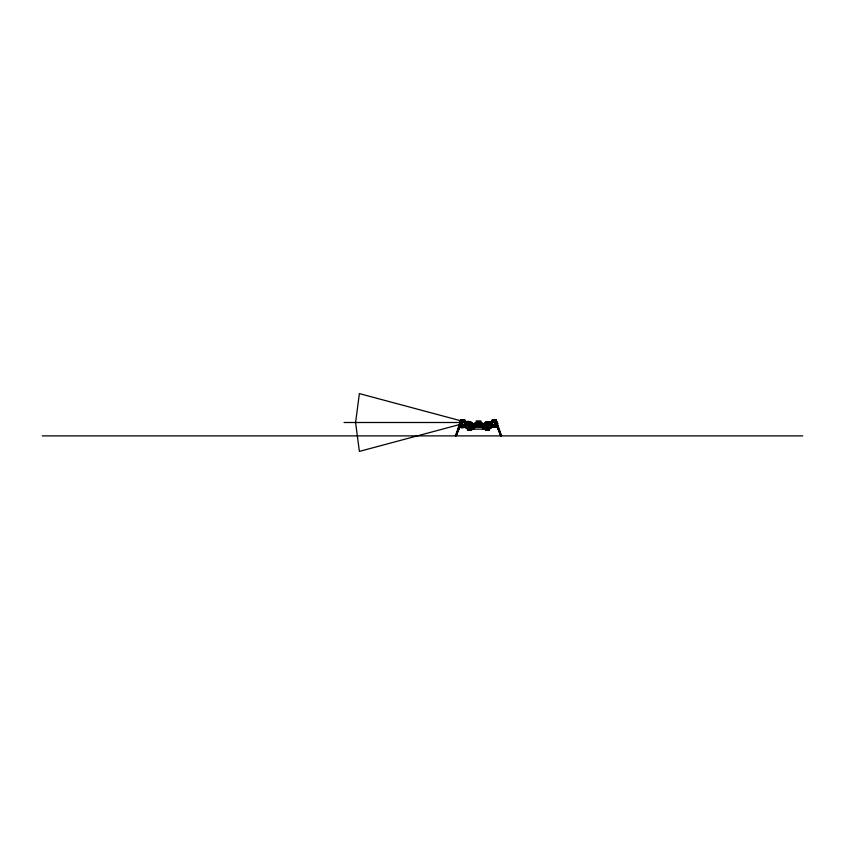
<?xml version="1.0" encoding="UTF-8"?>
<svg xmlns="http://www.w3.org/2000/svg" width="845" height="845" viewBox="0 0 845 845"><rect width="100%" height="100%" fill="white"/><g stroke="black" fill="none" stroke-linecap="round" stroke-linejoin="round"><path stroke-width="1.27" d="M466.419 427.169L466.725 427.147A1.225 0.697 -90 0 1 465.447 426.82L465.426 426.503A1.225 0.697 -90 0 1 465.775 425.447L466.039 424.771M466.155 424.296L466.155 427.728L471.932 428.225L468.996 428.214L468.996 424.422L467.94 424.929L467.94 425.954L468.996 426.471M466.926 422.658L466.208 423.461L466.155 422.32L471.753 422.32M466.831 423.715C466.715 420.049 468.331 425.267 467.253 423.81M466.841 423.187L466.841 422.215L466.186 423.134M467.264 427.728L467.264 428.721L469.292 430.39M467.264 423.187L467.264 422.215L467.264 423.62L467.422 422.965M467.898 428.447L467.486 428.098L467.56 430.38L471.404 430.38M467.517 422.859L467.612 422.215M469.292 429.873L467.876 428.721L467.876 427.728M468.246 423.187L468.246 422.215M468.669 423.187L468.669 422.215C465.669 420.926 467.982 424.539 467.433 421.38L468.32 421.38L467.76 422.933M469.271 427.728L469.271 424.422M469.313 422.553L467.56 422.32M469.524 427.728L469.524 423.155M469.651 430.38C469.545 427.591 469.366 431.362 469.683 429.873M469.683 429.207L469.683 427.728M469.736 422.669L471.309 423.672M470.728 423.155L471.341 422.32M470.908 422.901L471.014 423.155M471.383 422.922L471.087 423.155M471.288 422.553L471.658 427.728M472.619 424.032L484.365 424.032M474.911 426.598L474.901 424.877L473.939 424.877L473.939 424.042L470.612 424.042M475.988 424.549C474.478 421.38 481.407 421.697 481.249 423.525M478.545 425.574L478.545 424.549M481.111 425.574L481.111 423.525L481.111 425.574L475.978 425.574L475.988 423.525M482.527 424.549L482.527 423.007L474.679 423.007L474.679 424.549M486.086 429.714L486.086 430.38L486.023 429.154M487.565 430.39L487.565 429.207M487.914 422.922L487.914 422.32M488.315 422.32L488.315 422.922L487.671 422.553M485.938 430.38L489.023 429.873M467.961 429.873L471.404 429.714M490.29 423.398C490.903 421.201 488.41 423.683 489.086 422.215M490.787 423.398C490.691 420.271 487.713 425.331 491.79 423.62L491.061 423.039L491.473 424.01L493.448 420.863L496.775 421.761L496.321 422.31M495.793 421.116L495.952 420.757M496.004 424.158L495.888 423.915A1.225 0.697 90 0 1 495.804 423.641L495.857 422.912M495.867 421.042L496.416 420.852L495.793 420.81M496.29 421.042L495.899 422.31M496.469 423.429L497.113 422.796L501.486 435.872L497.726 427.274L498.37 426.493L491.441 426.26L491.346 427M496.606 423.757L496.67 423.155M497.029 425.869L496.364 422.975M497.43 425.605L496.469 422.014A1.225 0.697 90 0 1 497.029 422.511L497.113 422.796M490.29 423.599C490.797 422.511 488.727 423.62 489.92 423.091M465.944 423.091C466.546 425.003 466.503 421.148 465.817 423.62L465.194 423.62L465.975 422.965L464.158 420.884L460.208 421.761L460.662 422.31M466.461 423.218L463.979 419.754M466.546 423.292C466.672 422.806 467.095 423.725 467.296 422.817M466.958 423.799C465.891 429.915 464.454 425.32 467.655 422.553M468.035 422.215L467.961 422.87L467.898 422.215M470.264 426.25L469.799 427.728M470.971 426.376C471.425 429.376 473.506 424.803 470.908 425.574L469.514 423.884L471.436 425.574M471.056 426.503L472.091 426.809M471.932 426.957L472.133 426.26M471.859 427.063L471.996 426.186M486.329 426.64C485.157 428.837 485.463 422.553 484.924 427.295C485.981 428.235 486.614 425.119 485.041 426.165C484.703 428.193 486.984 426.25 487.966 425.215L491.177 423.641L490.396 424.591M485.643 425.954C483.15 427.517 487.892 425.003 485.125 427.063M485.949 426.155L485.474 426.799L485.463 423.155L486.107 423.672M485.643 427.063L485.674 426.503M488.949 428.721L489.023 428.066L487.692 430.39M497.789 426.281L497.145 427.063L490.892 427.063L489.508 422.489L491.42 426.978L492.572 424.665L491.441 426.968M489.318 428.33L488.949 428.309M490.512 423.356L490.755 422.711L491.04 423.356M460.377 423.757L460.377 423.736A1.225 0.697 -90 0 1 460.356 422.796L460.842 422.067A1.225 0.697 -90 0 0 459.944 422.511L455.497 435.872L458.75 428.478M459.648 425.869L460.293 423.049L461.233 423.113A1.225 0.697 -90 0 0 461.528 424.222L461.687 424.37A1.225 0.697 -90 0 0 462.585 423.641M460.683 423.672C462.236 424.158 459.416 426.862 459.754 425.193M460.588 423.155L460.905 422.109M460.8 422.954L460.567 423.736L460.504 423.113M485.537 426.598L486.044 427.031L485.907 426.334M495.181 423.863L496.68 422.954M496.385 423.345L495.92 423.915M495.117 423.641A1.225 0.697 90 0 0 495.202 423.915L495.328 424.158A1.225 0.697 90 0 0 495.835 424.433L496.543 423.303M485.442 426.376L485.305 425.859M487.185 427.728L486.287 426.334M471.003 426.25L471.911 426.503M470.876 423.672L471.447 423.155L471.901 426.609M485.241 426.112L484.945 426.672L485.664 426.672M485.495 427.063L486.055 426.609M489.582 422.933L490.375 423.662M489.91 423.588L491.251 426.704L491.885 425.933L490.512 422.859L489.878 422.954M466.609 422.965L465.088 425.933L465.732 426.704L467.074 423.588M460.071 423.757L461.888 423.757M459.849 425.193L460.62 422.975M465.542 426.26L466.06 425.838L465.468 425.869M460.113 423.06L459.511 425.901M460.124 425.943L460.958 424.433A1.225 0.697 -90 0 0 461.465 424.158C459.912 429.144 458.486 424.517 460.462 423.007M459.11 426.493L455.994 435.872L459.828 427.063L456.078 435.597L459.701 426.947L458.613 426.493L459.743 427.274M491.177 427.147L492.043 426.387L490.66 427.19M496.522 423.429L495.656 423.662L496.892 423.757M491.674 427L491.727 426.26M491.885 426.905L491.251 427.517A1.225 0.708 -90 0 1 490.269 427.19M485.326 427.728L485.79 422.553L489.403 422.764M461.074 422.31L460.641 420.662L461.275 420.81M470.221 427.728L470.665 426.683L467.876 424.993L462.215 424.919L463.673 425.489L464.042 424.581M460.578 423.884L462.5 423.915L462.099 424.919L459.965 422.31L461.011 419.754L464.613 419.754L466.82 422.542M460.62 421.761L461.433 419.754L460.768 420.314M459.257 427.274L459.617 426.366M461.919 421.528L461.507 420.863M463.525 420.884L465.817 423.62M464.158 420.884L464.613 419.754M462.68 425.489L463.039 424.591L465.236 426.419A1.225 0.708 90 0 0 465.405 427.306L465.056 427.517A1.225 0.708 90 0 0 466.028 427.19L466.313 427.19M463.62 424.591L463.261 425.489L462.796 424.919M465.405 427.306L464.169 424.433M459.828 427.063C462.521 429.841 469.978 425.067 467.179 422.859M467.222 424.591L467.665 423.482L470.042 423.884L469.345 425.605L465.711 423.525L466.134 424.01M470.94 427.031L471.489 427.063L469.017 425.215L469.714 423.482M486.255 426.873L486.762 427.728M488.917 422.553L489.371 422.215M491.589 426.757L491.547 426.852A1.225 0.697 90 0 1 490.248 427.116L490.565 427.169M490.28 422.88L492.371 419.754L495.973 419.754L497.018 422.31L494.885 424.919M467.084 423.947L466.091 427.063M459.976 425.774L460.652 424.433M460.599 423.345L460.969 424.37L461.497 423.884M461.148 424.433A1.225 0.697 -90 0 0 461.655 424.158L461.782 423.915A1.225 0.697 -90 0 0 461.866 423.641M471.637 427.095C471.256 428.394 469.915 426.239 471.14 426.936M492.804 425.204L492.846 424.602L491.568 427.306M497.282 426.947L500.958 435.524L497.282 426.947C495.846 426.471 498.877 428.172 496.744 426.957M493.047 425.172L493.617 424.993L491.927 427.517A1.225 0.708 -90 0 1 490.956 427.19M491.209 426.926L491.558 426.419A1.225 0.697 90 0 0 491.346 425.637M487.47 423.884L484.935 426.165M491.399 426.662L491.674 426.102M490.892 427.063L491.589 426.26M488.653 423.884L489.107 424.993L486.044 427.021M488.484 425.215L487.639 425.605L486.952 423.905M491.22 424.919L493.353 422.32L497.018 422.31M495.973 419.754L495.519 420.314L496.205 420.314M493.3 425.489L493.945 424.591L494.304 425.489L493.3 425.489L493.068 424.697M494.188 424.919L493.723 425.489L493.364 424.581M494.304 425.489L494.769 424.919L489.107 424.993M497.874 426.493L500.779 435.756L501.571 435.386M489.762 424.591L489.318 423.482L487.269 423.482L485.548 425.574M493.005 419.754L492.55 420.314L495.55 419.754L495.92 420.662M488.685 425.267L487.987 424.422M491.061 423.039L493.459 420.884M495.835 421.761L495.381 422.31L492.994 421.423L495.022 421.423M491.146 426.746L489.73 423.81M489.107 422.511L491.272 426.598M492.255 424.57L491.653 425.405M496.121 423.884L496.026 424.433A1.225 0.697 90 0 1 495.508 424.158L495.297 424.37A1.225 0.697 90 0 1 494.758 424.327M495.592 423.599L497.04 425.848M486.974 423.155L486.403 423.672L486.371 421.908M487.248 422.669L485.79 423.672M487.692 429.873L489.72 428.721L489.72 427.728M465.775 425.447L465.796 425.426A1.225 0.708 90 0 1 465.996 425.299A1.225 0.708 90 0 0 465.637 425.405L465.331 425.405M460.24 426.957C458.106 428.172 461.138 426.471 459.701 426.947M461.19 420.81L461.433 419.754L464.433 420.314M486.942 428.119L487.576 428.119L487.702 426.471L489.033 425.954L488.759 424.929M487.702 426.471L489.033 425.954M462.152 423.863L359.389 451.399L355.587 422.5L359.389 393.601L460.884 420.799M471.056 425.891L472.165 426.334M471.732 426.324L471.151 425.859M471.045 425.5L471.605 425.848M485.79 429.313L485.79 428.098L482.991 427.295M468.574 422.32L468.531 422.87L471.309 422.553M485.643 422.32L486.319 423.672M486.974 422.553L488.442 422.553L485.6 422.922M485.188 424.042L485.379 423.155L485.294 424.042M470.221 429.714L471.637 429.714M471.045 429.714L470.908 430.38L471.637 430.38M485.442 429.714L489.023 429.714L485.938 429.714M485.949 429.714L486.72 429.154M471.045 430.38L470.961 429.154M485.442 430.38L489.424 430.38L489.424 427.982M489.001 430.38L489.023 429.207M460.979 420.852L461.021 420.757M461.962 421.423L463.989 421.423L461.602 422.31L461.148 421.761M468.32 421.57L469.45 421.57L468.32 421.697M460.377 422.204L461.106 422.215M459.965 422.31L463.63 422.32L465.764 424.919M344.042 422.5L460.662 422.5M467.433 422.426L468.067 422.553M488.347 422.553L485.22 423.155M459.86 422.796L460.546 422.796M467.76 422.796L466.852 422.912M471.066 422.901L468.214 422.32L468.193 422.922M460.314 423.155L461.222 423.155M464.908 423.218L472.355 423.155L472.376 424.042M484.629 423.155L489.72 423.187L489.72 422.215M490.966 423.155L491.6 423.155M497.99 423.218L495.582 422.933M460.314 423.345L461.233 423.345M496.67 423.345L495.793 423.039M460.345 423.514L461.264 423.514M470.707 423.525L484.998 423.525M495.719 423.514L496.638 423.514M494.473 423.915L496.501 423.799M461.655 424.158L461.095 423.915A1.225 0.697 -90 0 0 461.18 423.641M475.978 424.032L481.111 424.032M486.371 424.042L483.044 424.042L483.044 424.877L482.072 424.877L481.967 427.295M460.8 424.222L461.602 424.285M495.328 424.158L496.184 424.222M464.18 425.204L464.444 424.591L464.465 425.257M473.263 425.067L475.904 425.067M480.879 425.067L483.784 425.067M466.176 425.352L464.729 424.57L466.06 425.838M473.358 425.373L475.904 425.373M480.879 425.373L483.446 425.373M492.519 425.204L493.343 424.929M498.001 425.595L491.325 425.964M459.342 425.922L466.292 425.964M467.94 425.954L468.299 425.267M465.257 426.26L466.218 426.102M471.932 426.165L471.352 426.197M459.194 426.281L465.458 426.281M466.355 425.637A1.225 0.697 -90 0 0 466.155 426.503L459.448 426.598L456.025 435.524L459.585 426.809L465.965 426.957M473.58 426.493L477.14 426.493L477.14 425.373M492.339 426.503L490.829 426.503A1.225 0.697 90 0 0 490.628 425.637M459.574 426.746L466.229 426.704M470.242 426.683L470.982 426.683M486.002 426.683L486.741 426.683M490.744 426.704L497.525 426.598M471.256 426.862L471.985 426.862M491.082 426.883L497.399 426.809L500.958 435.524L497.409 426.746M473.358 427.243L483.446 427.243M491.346 427.169L492.065 427.306M497.145 427.063L497.726 427.274M469.408 428.119L470.042 428.119M469.387 428.51L473.96 428.51M483.023 428.51L487.597 428.51M467.898 428.721L466.841 428.721L466.841 427.728A1.225 0.697 -90 0 1 466.176 426.82L466.155 426.503M489.72 428.721L489.107 427.728L487.301 427.728L487.385 430.38M488.737 428.721L490.142 428.721L490.142 427.728M469.387 429.028L470.485 429.028M488.083 429.028L486.498 429.154L486.54 428.51M470.116 429.154L484.703 429.123L484.703 428.077M485.875 429.154L486.868 429.154M487.301 429.207L487.914 429.207L487.914 427.728M455.413 435.386L455.708 435.756M42.25 435.883L802.75 435.883M468.658 422.553L471.721 422.669L471.69 424.042L471.563 423.155M468.373 430.38L467.982 429.714M464.687 421.824L467.232 422.5M465.5 427.169L465.732 427.517A1.225 0.708 90 0 0 466.715 427.19M470.01 423.155L470.58 423.672L470.612 421.908M496.004 423.757L496.342 424.433M495.497 423.799L495.835 424.433M490.544 423.641L491.262 423.525M468.331 423.884L467.876 424.993M463.218 424.919L463.673 425.489M465.289 426.905L464.94 426.387L465.278 426.926M496.448 422.838L496.628 422.785A1.225 0.697 90 0 1 496.596 423.736M486.667 426.144L486.466 426.862L485.188 426.419M497.23 427.274L500.779 435.756M495.55 419.754L496.353 421.761M497.008 426.704L495.508 424.158A1.225 0.697 90 0 0 495.751 423.113M492.371 419.754L492.825 420.884M492.815 424.433L493.036 424.993M487.269 423.482L487.966 425.215M472.186 426.588L472.704 427.866L474.446 427.866L474.446 428.764L473.453 428.51M465.099 426.905L465.489 427.221A1.225 0.708 90 0 1 465.426 426.419M496.416 423.736L496.184 422.954M489.118 428.172L489.508 428.721M490.142 422.215L490.142 423.187L490.142 422.32M488.737 422.215L489.023 422.922M488.315 422.215L488.315 423.187M487.987 426.471L487.987 428.214L485.051 428.225L490.829 427.728L490.808 426.82A1.225 0.697 90 0 1 489.635 427.369M487.459 423.155L487.459 427.728M487.185 423.155L487.153 428.119M486.245 422.553L486.276 426.471M486.065 422.553L486.023 426.503L484.787 426.588L484.28 427.866L482.527 427.866L482.527 428.764L483.53 428.51M485.917 423.672L485.917 422.553L485.97 423.155M487.597 427.866L487.597 429.028M487.512 422.32L487.502 422.922M487.079 422.553L487.1 423.155M484.607 423.155L484.607 424.042M483.023 428.764L483.044 425.394L482.072 425.394L482.347 424.877M482.991 425.394L482.991 426.598L478.407 426.493L478.407 425.373M482.685 423.525L482.685 424.549M481.048 422.68L481.048 422.141L476.115 422.141L476.115 422.68M480.847 422.141L480.847 420.916L476.305 420.916L476.305 422.141M474.636 424.877L474.901 425.394L473.939 425.394L473.96 428.764M470.443 428.51L470.443 429.154M470.264 429.154L470.264 429.788M469.978 422.352L469.978 422.986M469.904 422.553L469.883 423.155M469.471 422.32L469.482 422.922M491.558 426.419A1.225 0.708 -90 0 1 491.389 427.306M467.961 422.32L467.961 422.922L467.887 422.32M485.252 422.32L490.829 422.32L485.252 422.32M487.987 422.32L487.671 422.922L487.987 422.32"/></g></svg>
